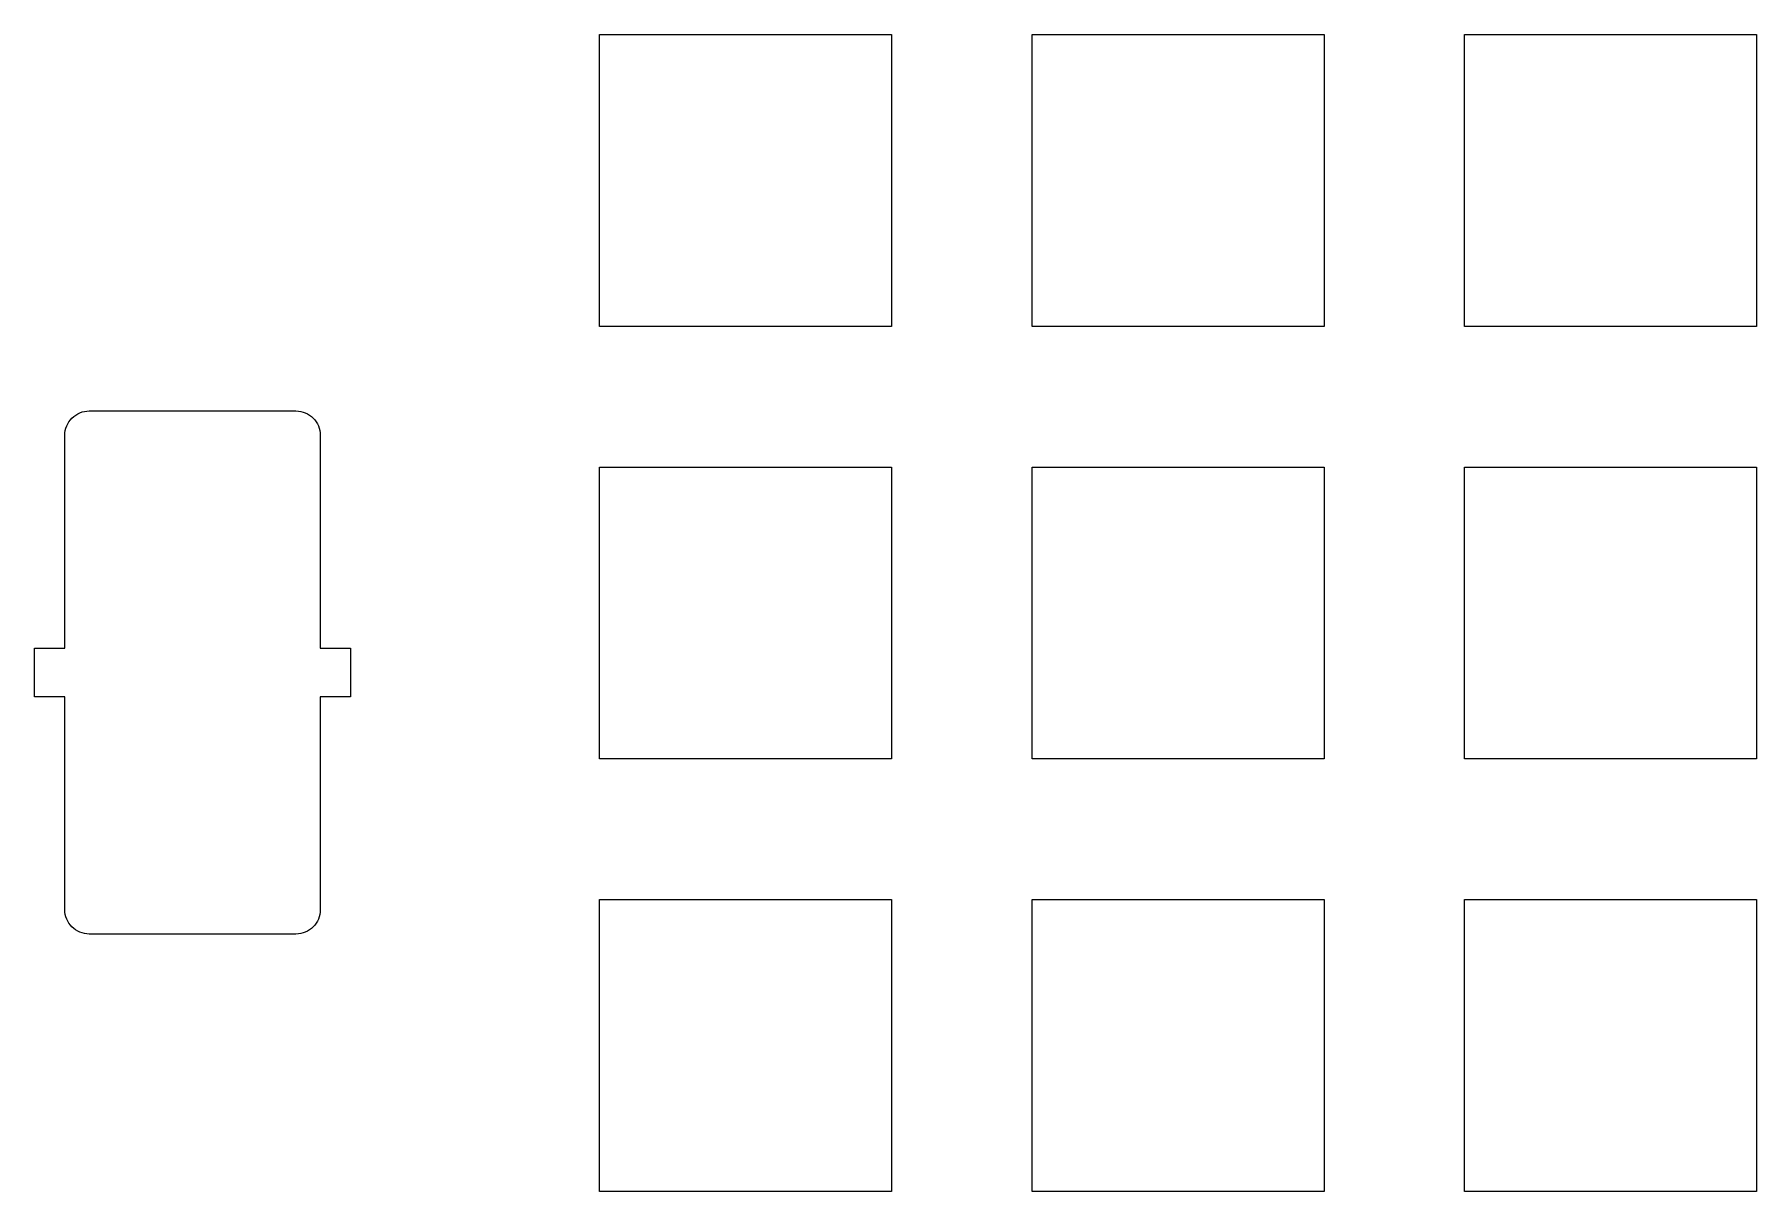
# Model space of a CAD drawing. Header units: millimetres. Extents: x -419 to 398, y -93 to 96.
# Drawn here: x -419.5 to -348.7, y -67.3 to -19.8 of the extents above; entities that cross this region are included whole.
import ezdxf

# ---------------------------------------------------------------- set-up
doc = ezdxf.new("R2010")
doc.units = ezdxf.units.MM
doc.header["$MEASUREMENT"] = 0
doc.layers.add('Master Desktop', color=7, linetype='Continuous', plot=False)

msp = doc.modelspace()

# ---------------------------------------------------------------- linework, layer by layer
at = {"layer": 'Master Desktop', "color": 250, "lineweight": 9}
for points, knots in [([(-396.2242, -31.7665), (-396.2242, -31.7665), (-384.2242, -31.7665), (-384.2242, -31.7665), (-384.2242, -31.7665), (-384.2242, -31.7665), (-384.2242, -19.7665), (-384.2242, -19.7665), (-384.2242, -19.7665), (-384.2242, -19.7665), (-396.2242, -19.7665), (-396.2242, -19.7665), (-396.2242, -19.7665), (-396.2242, -19.7665), (-396.2242, -31.7665), (-396.2242, -31.7665)], [0, 0, 0, 0, 0.2, 0.2, 0.2, 0.2, 0.4, 0.4, 0.4, 0.4, 0.6, 0.6, 0.6, 0.6, 1, 1, 1, 1]), ([(-378.4442, -31.7665), (-378.4442, -31.7665), (-366.4442, -31.7665), (-366.4442, -31.7665), (-366.4442, -31.7665), (-366.4442, -31.7665), (-366.4442, -19.7665), (-366.4442, -19.7665), (-366.4442, -19.7665), (-366.4442, -19.7665), (-378.4442, -19.7665), (-378.4442, -19.7665), (-378.4442, -19.7665), (-378.4442, -19.7665), (-378.4442, -31.7665), (-378.4442, -31.7665)], [0, 0, 0, 0, 0.2, 0.2, 0.2, 0.2, 0.4, 0.4, 0.4, 0.4, 0.6, 0.6, 0.6, 0.6, 1, 1, 1, 1]), ([(-360.6642, -31.7665), (-360.6642, -31.7665), (-348.6642, -31.7665), (-348.6642, -31.7665), (-348.6642, -31.7665), (-348.6642, -31.7665), (-348.6642, -19.7665), (-348.6642, -19.7665), (-348.6642, -19.7665), (-348.6642, -19.7665), (-360.6642, -19.7665), (-360.6642, -19.7665), (-360.6642, -19.7665), (-360.6642, -19.7665), (-360.6642, -31.7665), (-360.6642, -31.7665)], [0, 0, 0, 0, 0.2, 0.2, 0.2, 0.2, 0.4, 0.4, 0.4, 0.4, 0.6, 0.6, 0.6, 0.6, 1, 1, 1, 1]), ([(-407.7106, -46.9915), (-407.7106, -46.9915), (-406.4606, -46.9915), (-406.4606, -46.9915), (-406.4606, -46.9915), (-406.4606, -46.9915), (-406.4606, -44.9915), (-406.4606, -44.9915), (-406.4606, -44.9915), (-406.4606, -44.9915), (-407.7106, -44.9915), (-407.7106, -44.9915), (-407.7106, -44.9915), (-407.7106, -44.9915), (-407.7106, -36.2415), (-407.7106, -36.2415), (-407.7106, -36.2415), (-407.7104, -35.9765), (-407.8155, -35.7222), (-408.0028, -35.5347), (-408.0028, -35.5347), (-408.1901, -35.3471), (-408.4455, -35.2417), (-408.7106, -35.2415), (-408.7106, -35.2415), (-408.7106, -35.2415), (-417.2106, -35.2415), (-417.2106, -35.2415), (-417.2106, -35.2415), (-417.4756, -35.2413), (-417.7299, -35.3465), (-417.9174, -35.5338), (-417.9174, -35.5338), (-418.105, -35.7211), (-418.2104, -35.9765), (-418.2106, -36.2415), (-418.2106, -36.2415), (-418.2106, -36.2415), (-418.2106, -44.9915), (-418.2106, -44.9915), (-418.2106, -44.9915), (-418.2106, -44.9915), (-419.4606, -44.9915), (-419.4606, -44.9915), (-419.4606, -44.9915), (-419.4606, -44.9915), (-419.4606, -46.9915), (-419.4606, -46.9915), (-419.4606, -46.9915), (-419.4606, -46.9915), (-418.2106, -46.9915), (-418.2106, -46.9915), (-418.2106, -46.9915), (-418.2106, -46.9915), (-418.2106, -55.7415), (-418.2106, -55.7415), (-418.2106, -55.7415), (-418.2107, -56.0066), (-418.1056, -56.2608), (-417.9183, -56.4484), (-417.9183, -56.4484), (-417.731, -56.6359), (-417.4756, -56.7413), (-417.2106, -56.7415), (-417.2106, -56.7415), (-417.2106, -56.7415), (-408.7106, -56.7415), (-408.7106, -56.7415), (-408.7106, -56.7415), (-408.4455, -56.7417), (-408.1913, -56.6365), (-408.0037, -56.4493), (-408.0037, -56.4493), (-407.8162, -56.262), (-407.7107, -56.0066), (-407.7106, -55.7415), (-407.7106, -55.7415), (-407.7106, -55.7415), (-407.7106, -46.9915), (-407.7106, -46.9915)], [0, 0, 0, 0, 0.047619, 0.047619, 0.047619, 0.047619, 0.0952381, 0.0952381, 0.0952381, 0.0952381, 0.1428571, 0.1428571, 0.1428571, 0.1428571, 0.1904762, 0.1904762, 0.1904762, 0.1904762, 0.2380952, 0.2380952, 0.2380952, 0.2380952, 0.2857143, 0.2857143, 0.2857143, 0.2857143, 0.3333333, 0.3333333, 0.3333333, 0.3333333, 0.3809524, 0.3809524, 0.3809524, 0.3809524, 0.4285714, 0.4285714, 0.4285714, 0.4285714, 0.4761905, 0.4761905, 0.4761905, 0.4761905, 0.5238095, 0.5238095, 0.5238095, 0.5238095, 0.5714286, 0.5714286, 0.5714286, 0.5714286, 0.6190476, 0.6190476, 0.6190476, 0.6190476, 0.6666667, 0.6666667, 0.6666667, 0.6666667, 0.7142857, 0.7142857, 0.7142857, 0.7142857, 0.7619048, 0.7619048, 0.7619048, 0.7619048, 0.8095238, 0.8095238, 0.8095238, 0.8095238, 0.8571429, 0.8571429, 0.8571429, 0.8571429, 0.9047619, 0.9047619, 0.9047619, 0.9047619, 1, 1, 1, 1]), ([(-396.2242, -49.5465), (-396.2242, -49.5465), (-384.2242, -49.5465), (-384.2242, -49.5465), (-384.2242, -49.5465), (-384.2242, -49.5465), (-384.2242, -37.5465), (-384.2242, -37.5465), (-384.2242, -37.5465), (-384.2242, -37.5465), (-396.2242, -37.5465), (-396.2242, -37.5465), (-396.2242, -37.5465), (-396.2242, -37.5465), (-396.2242, -49.5465), (-396.2242, -49.5465)], [0, 0, 0, 0, 0.2, 0.2, 0.2, 0.2, 0.4, 0.4, 0.4, 0.4, 0.6, 0.6, 0.6, 0.6, 1, 1, 1, 1]), ([(-378.4442, -49.5465), (-378.4442, -49.5465), (-366.4442, -49.5465), (-366.4442, -49.5465), (-366.4442, -49.5465), (-366.4442, -49.5465), (-366.4442, -37.5465), (-366.4442, -37.5465), (-366.4442, -37.5465), (-366.4442, -37.5465), (-378.4442, -37.5465), (-378.4442, -37.5465), (-378.4442, -37.5465), (-378.4442, -37.5465), (-378.4442, -49.5465), (-378.4442, -49.5465)], [0, 0, 0, 0, 0.2, 0.2, 0.2, 0.2, 0.4, 0.4, 0.4, 0.4, 0.6, 0.6, 0.6, 0.6, 1, 1, 1, 1]), ([(-360.6642, -49.5465), (-360.6642, -49.5465), (-348.6642, -49.5465), (-348.6642, -49.5465), (-348.6642, -49.5465), (-348.6642, -49.5465), (-348.6642, -37.5465), (-348.6642, -37.5465), (-348.6642, -37.5465), (-348.6642, -37.5465), (-360.6642, -37.5465), (-360.6642, -37.5465), (-360.6642, -37.5465), (-360.6642, -37.5465), (-360.6642, -49.5465), (-360.6642, -49.5465)], [0, 0, 0, 0, 0.2, 0.2, 0.2, 0.2, 0.4, 0.4, 0.4, 0.4, 0.6, 0.6, 0.6, 0.6, 1, 1, 1, 1]), ([(-396.2242, -67.3265), (-396.2242, -67.3265), (-384.2242, -67.3265), (-384.2242, -67.3265), (-384.2242, -67.3265), (-384.2242, -67.3265), (-384.2242, -55.3265), (-384.2242, -55.3265), (-384.2242, -55.3265), (-384.2242, -55.3265), (-396.2242, -55.3265), (-396.2242, -55.3265), (-396.2242, -55.3265), (-396.2242, -55.3265), (-396.2242, -67.3265), (-396.2242, -67.3265)], [0, 0, 0, 0, 0.2, 0.2, 0.2, 0.2, 0.4, 0.4, 0.4, 0.4, 0.6, 0.6, 0.6, 0.6, 1, 1, 1, 1]), ([(-378.4442, -67.3265), (-378.4442, -67.3265), (-366.4442, -67.3265), (-366.4442, -67.3265), (-366.4442, -67.3265), (-366.4442, -67.3265), (-366.4442, -55.3265), (-366.4442, -55.3265), (-366.4442, -55.3265), (-366.4442, -55.3265), (-378.4442, -55.3265), (-378.4442, -55.3265), (-378.4442, -55.3265), (-378.4442, -55.3265), (-378.4442, -67.3265), (-378.4442, -67.3265)], [0, 0, 0, 0, 0.2, 0.2, 0.2, 0.2, 0.4, 0.4, 0.4, 0.4, 0.6, 0.6, 0.6, 0.6, 1, 1, 1, 1]), ([(-360.6642, -67.3265), (-360.6642, -67.3265), (-348.6642, -67.3265), (-348.6642, -67.3265), (-348.6642, -67.3265), (-348.6642, -67.3265), (-348.6642, -55.3265), (-348.6642, -55.3265), (-348.6642, -55.3265), (-348.6642, -55.3265), (-360.6642, -55.3265), (-360.6642, -55.3265), (-360.6642, -55.3265), (-360.6642, -55.3265), (-360.6642, -67.3265), (-360.6642, -67.3265)], [0, 0, 0, 0, 0.2, 0.2, 0.2, 0.2, 0.4, 0.4, 0.4, 0.4, 0.6, 0.6, 0.6, 0.6, 1, 1, 1, 1])]:
    msp.add_open_spline(points, degree=3, knots=knots, dxfattribs=at)

doc.saveas('drawing.dxf')
